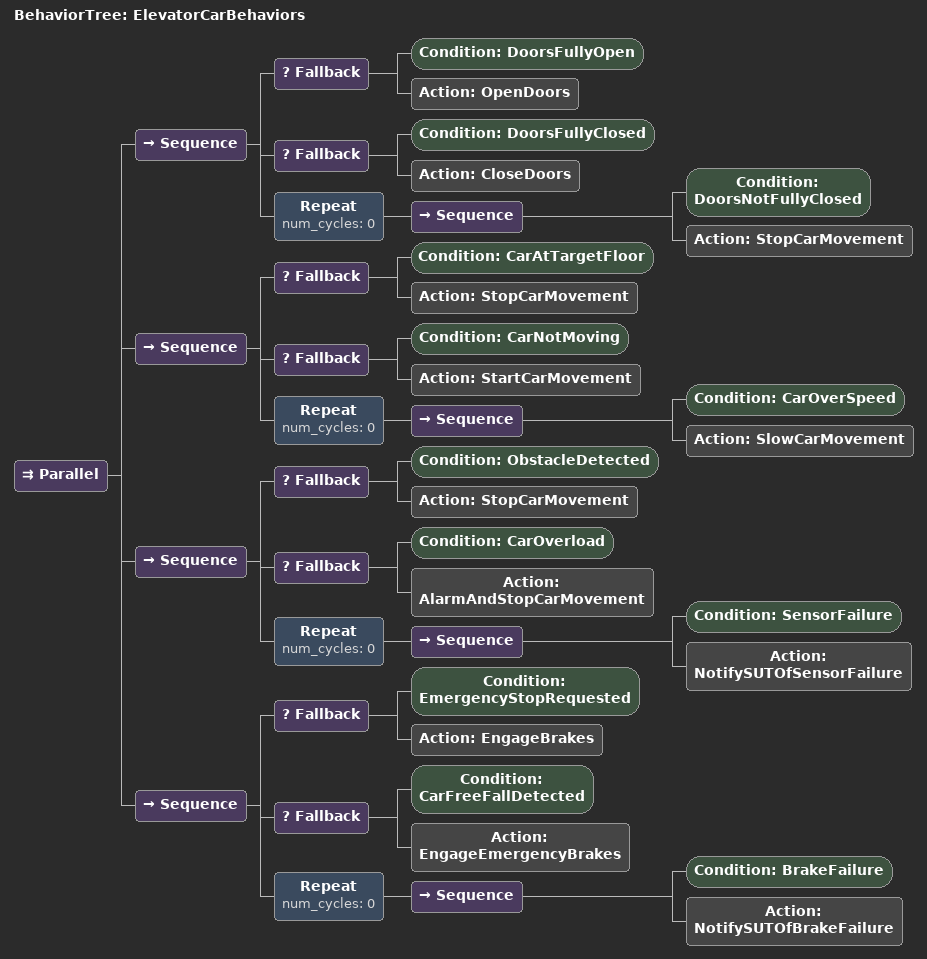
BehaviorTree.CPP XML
<root BTCPP_format="4">
  <BehaviorTree ID="ElevatorCarBehaviors">
    <Parallel>
      <Sequence>
        <Fallback>
          <Condition ID="DoorsFullyOpen"/>
          <Action ID="OpenDoors"/>
        </Fallback>
        <Fallback>
          <Condition ID="DoorsFullyClosed"/>
          <Action ID="CloseDoors"/>
        </Fallback>
        <Repeat num_cycles="0">
          <Sequence>
            <Condition ID="DoorsNotFullyClosed"/>
            <Action ID="StopCarMovement"/>
          </Sequence>
        </Repeat>
      </Sequence>
      <Sequence>
        <Fallback>
          <Condition ID="CarAtTargetFloor"/>
          <Action ID="StopCarMovement"/>
        </Fallback>
        <Fallback>
          <Condition ID="CarNotMoving"/>
          <Action ID="StartCarMovement"/>
        </Fallback>
        <Repeat num_cycles="0">
          <Sequence>
            <Condition ID="CarOverSpeed"/>
            <Action ID="SlowCarMovement"/>
          </Sequence>
        </Repeat>
      </Sequence>
      <Sequence>
        <Fallback>
          <Condition ID="ObstacleDetected"/>
          <Action ID="StopCarMovement"/>
        </Fallback>
        <Fallback>
          <Condition ID="CarOverload"/>
          <Action ID="AlarmAndStopCarMovement"/>
        </Fallback>
        <Repeat num_cycles="0">
          <Sequence>
            <Condition ID="SensorFailure"/>
            <Action ID="NotifySUTOfSensorFailure"/>
          </Sequence>
        </Repeat>
      </Sequence>
      <Sequence>
        <Fallback>
          <Condition ID="EmergencyStopRequested"/>
          <Action ID="EngageBrakes"/>
        </Fallback>
        <Fallback>
          <Condition ID="CarFreeFallDetected"/>
          <Action ID="EngageEmergencyBrakes"/>
        </Fallback>
        <Repeat num_cycles="0">
          <Sequence>
            <Condition ID="BrakeFailure"/>
            <Action ID="NotifySUTOfBrakeFailure"/>
          </Sequence>
        </Repeat>
      </Sequence>
    </Parallel>
  </BehaviorTree>
</root>
